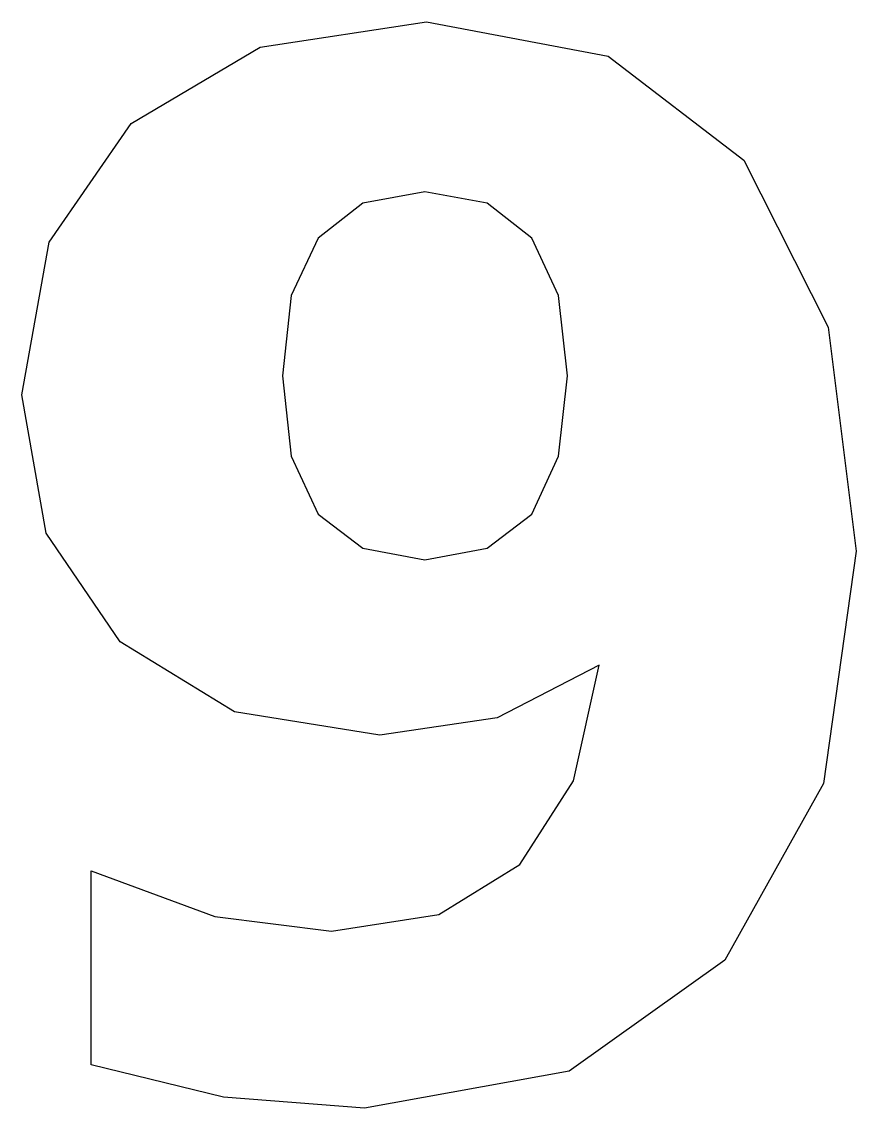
# Model space of a CAD drawing. Extents: x 0.49 to 6.02, y 2.06 to 9.25.
import ezdxf

# ---------------------------------------------------------------- set-up
doc = ezdxf.new("R2010")
doc.units = 0

msp = doc.modelspace()

# ---------------------------------------------------------------- linework, layer by layer
at = {"layer": 'Layer 1'}
for p, q in [((2.071964, 9.082189), (3.171898, 9.250784)), ((3.171898, 9.250784), (4.376475, 9.021728)), ((1.218528, 8.576407), (2.071964, 9.082189)), ((4.376475, 9.021728), (5.274088, 8.334562)), ((0.674376, 7.790407), (1.218528, 8.576407)), ((5.274088, 8.334562), (5.832193, 7.228816)), ((3.16259, 8.125268), (2.750988, 8.048528)), ((3.574193, 8.048528), (3.16259, 8.125268)), ((2.750988, 8.048528), (2.455657, 7.81831)), ((3.869523, 7.81831), (3.574193, 8.048528)), ((0.492992, 6.781167), (0.674376, 7.790407)), ((2.455657, 7.81831), (2.277761, 7.436938)), ((4.047418, 7.436938), (3.869523, 7.81831)), ((2.277761, 7.436938), (2.218462, 6.906739)), ((4.106717, 6.906739), (4.047418, 7.436938)), ((5.832193, 7.228816), (6.018228, 5.744022)), ((2.218462, 6.906739), (2.277761, 6.373051)), ((4.047418, 6.373051), (4.106717, 6.906739)), ((0.655772, 5.864943), (0.492992, 6.781167)), ((2.277761, 6.373051), (2.455657, 5.990517)), ((3.869523, 5.990517), (4.047418, 6.373051)), ((2.455657, 5.990517), (2.750987, 5.763787)), ((3.574192, 5.763787), (3.869523, 5.990517)), ((1.144114, 5.144057), (0.655772, 5.864943)), ((2.750987, 5.763787), (3.16259, 5.68821)), ((3.16259, 5.68821), (3.574192, 5.763787)), ((3.16259, 5.68821), (3.16259, 5.68821)), ((6.018228, 5.744022), (5.8008, 4.206909)), ((1.902204, 4.680132), (1.144114, 5.144057)), ((4.316007, 4.990578), (3.64163, 4.641763)), ((4.145087, 4.223182), (4.316007, 4.990578)), ((2.864934, 4.525491), (1.902204, 4.680132)), ((3.64163, 4.641763), (2.864934, 4.525491)), ((3.790458, 3.669728), (4.145087, 4.223182)), ((5.8008, 4.206909), (5.148515, 3.037212)), ((3.25561, 3.338353), (3.790458, 3.669728)), ((0.953429, 2.34423), (0.953429, 3.62787)), ((0.953429, 3.62787), (1.771983, 3.325563)), ((1.771983, 3.325563), (2.544028, 3.227895)), ((2.544028, 3.227895), (3.25561, 3.338353)), ((5.148515, 3.037212), (4.117183, 2.301211)), ((1.82779, 2.130292), (0.953426, 2.344232)), ((0.953426, 2.344232), (0.953429, 2.34423)), ((4.117183, 2.301211), (2.762615, 2.055878)), ((2.762615, 2.055878), (1.82779, 2.130292))]:
    msp.add_line(p, q, dxfattribs=at)

doc.saveas('drawing.dxf')
